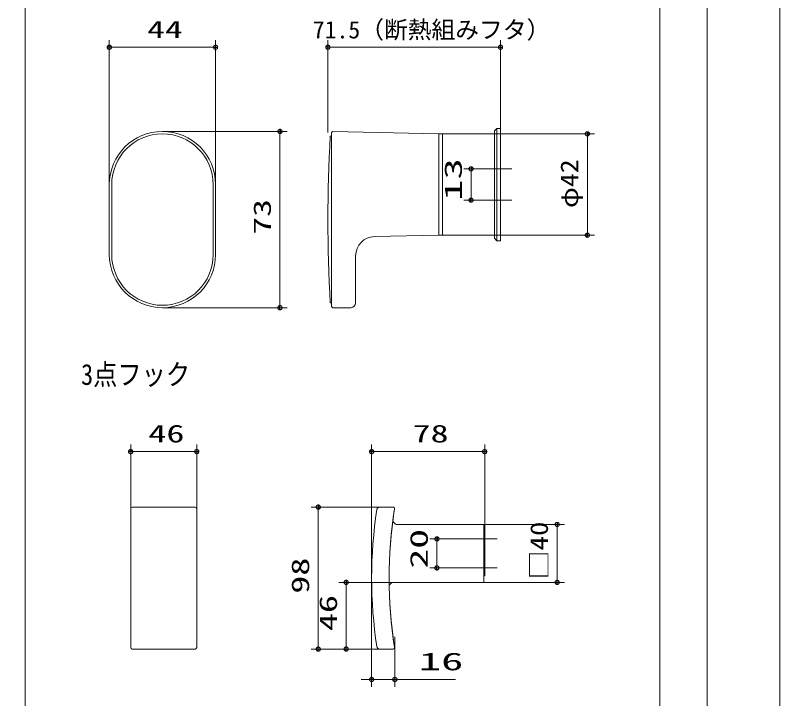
# Model space of a CAD drawing. Units: millimetres on the paper, with parts at other scales. Extents: x -305 to 305, y -152 to 152.
# Drawn here: x 13.5 to 119, y -80.8 to 13.6 of the extents above; entities that cross this region are included whole.
import ezdxf
from ezdxf.enums import TextEntityAlignment as Align

# ---------------------------------------------------------------- set-up
doc = ezdxf.new("R2010")
doc.units = ezdxf.units.MM
doc.linetypes.add('LONG_CHAIN', pattern=[21, 18, -1, 1, -1])
for name, color, linetype, lineweight in [('0-0_PV', 7, 'Continuous', 9), ('0-2_0', 7, 'Continuous', 9), ('0-3_S2', 7, 'Continuous', 9), ('0-4_S3', 7, 'Continuous', 9), ('0-5_S4', 7, 'Continuous', 9), ('0-7_図面枠', 3, 'Continuous', 9), ('0-8_DEFPOINTS', 7, 'Continuous', 9)]:
    doc.layers.add(name, color=color, linetype=linetype, lineweight=lineweight)
doc.styles.add('ＭＳ ゴシック', font='')
doc.styles.get('ＭＳ ゴシック').set_extended_font_data('MS Gothic')

# ---------------------------------------------------------------- blocks, each defined once
blk = doc.blocks.new('_DOTSMALL')
at = {"layer": '0-2_0'}
for p, q in [((0.0746, 0.1), (-0.0746, 0.1)), ((0.1223, -0.0248), (-0.1223, -0.0248))]:
    blk.add_line(p, q, dxfattribs=at)
for points in [[(0.125, 0), (0.124, 0.0157), (0.1211, 0.0311), (0.1162, 0.046), (0.1095, 0.0602), (0.1011, 0.0735), (0.0911, 0.0856), (0.0797, 0.0963), (0.067, 0.1055), (0.0532, 0.1131), (0.0386, 0.1189), (0.0234, 0.1228), (0.0078, 0.1248), (-0.0078, 0.1248), (-0.0234, 0.1228), (-0.0386, 0.1189), (-0.0532, 0.1131), (-0.067, 0.1055), (-0.0797, 0.0963), (-0.0911, 0.0856), (-0.1011, 0.0735), (-0.1095, 0.0602), (-0.1162, 0.046), (-0.1211, 0.0311), (-0.124, 0.0157), (-0.125, 0), (0, 0)], [(-0.125, 0), (-0.124, -0.0157), (-0.1211, -0.0311), (-0.1162, -0.046), (-0.1095, -0.0602), (-0.1011, -0.0735), (-0.0911, -0.0856), (-0.0797, -0.0963), (-0.067, -0.1055), (-0.0532, -0.1131), (-0.0386, -0.1189), (-0.0234, -0.1228), (-0.0078, -0.1248), (0.0078, -0.1248), (0.0234, -0.1228), (0.0386, -0.1189), (0.0532, -0.1131), (0.067, -0.1055), (0.0797, -0.0963), (0.0911, -0.0856), (0.1011, -0.0735), (0.1095, -0.0602), (0.1162, -0.046), (0.1211, -0.0311), (0.124, -0.0157), (0.125, 0), (0, 0)]]:
    blk.add_lwpolyline(points, close=True, dxfattribs=at)

msp = doc.modelspace()

# ---------------------------------------------------------------- linework, layer by layer
at = {"layer": '0-0_PV'}
for p, q in [((14.829, 121.117), (14.829, -116.19)), ((102.444, 121.117), (102.444, -116.19))]:
    msp.add_line(p, q, dxfattribs=at)
at = {"layer": '0-3_S2'}
for p, q in [((26.451, -9.771), (26.451, 10.183)), ((41.118, -9.771), (41.118, 10.183)), ((56.618, -2.609), (56.618, 10.183)), ((80.451, -2.021), (80.451, 10.183)), ((26.451, 9.183), (41.118, 9.183)), ((56.618, 9.183), (80.451, 9.183)), ((79.618, -2.354), (79.951, -2.021)), ((79.951, -17.521), (79.951, -2.021)), ((79.951, -2.021), (80.451, -2.021)), ((80.451, -17.521), (80.451, -2.021)), ((33.785, -2.437), (51.009, -2.437)), ((50.009, -2.437), (50.009, -26.771)), ((57.118, -3.102), (56.951, -3.102)), ((57.118, -26.106), (57.118, -2.609)), ((71.951, -2.771), (79.618, -2.771)), ((71.951, -2.787), (71.951, -16.754)), ((72.451, -16.771), (72.451, -2.771)), ((72.451, -16.771), (72.451, -2.771)), ((79.618, -17.187), (79.618, -2.354)), ((79.618, -2.771), (93.433, -2.771)), ((92.433, -2.771), (92.433, -16.771)), ((82.01, -7.604), (75.375, -7.604)), ((76.375, -11.937), (76.375, -7.604)), ((26.451, -9.771), (26.451, -19.437)), ((26.785, -9.771), (26.785, -19.437)), ((40.785, -9.771), (40.785, -19.437)), ((41.118, -9.771), (41.118, -19.437)), ((82.01, -11.937), (75.375, -11.937)), ((71.951, -16.754), (63.048, -16.948)), ((71.951, -16.771), (79.618, -16.771)), ((79.618, -16.771), (93.433, -16.771)), ((79.618, -17.187), (79.951, -17.521)), ((79.951, -17.521), (80.451, -17.521)), ((60.451, -19.614), (60.451, -26.104)), ((56.951, -26.106), (57.118, -26.106)), ((57.118, -26.604), (57.118, -26.106)), ((33.785, -26.771), (51.009, -26.771)), ((57.285, -26.771), (57.118, -26.604)), ((59.785, -26.771), (57.285, -26.771))]:
    msp.add_line(p, q, dxfattribs=at)
at = {"layer": '0-3_S2', "linetype": 'LONG_CHAIN'}
for p, q in [((77.522, -7.604), (82.01, -7.604)), ((77.522, -11.937), (82.01, -11.937))]:
    msp.add_line(p, q, dxfattribs=at)
at = {"layer": '0-3_S2'}
msp.add_lwpolyline([(57.118, -2.609), (57.285, -2.442), (71.951, -2.787)], dxfattribs=at)
for centre, radius, start, end in [((33.785, -9.771), 7.333, 0, 180), ((33.785, -9.771), 7, 0, 180), ((255.217, -14.604), 198.599, 176.67992, 183.32008), ((63.118, -19.614), 2.667, 91.50367, 180), ((33.785, -19.437), 7.333, 180, 0), ((33.785, -19.437), 7, 180, 0), ((59.785, -26.104), 0.667, 270, 0)]:
    msp.add_arc(centre, radius, start, end, dxfattribs=at)
at = {"layer": '0-4_S3'}
for p, q in [((29.399, -54.498), (29.399, -45.636)), ((38.519, -54.498), (38.519, -45.636)), ((62.66, -64.098), (62.66, -45.636)), ((78.26, -57.598), (78.26, -45.636)), ((29.399, -46.636), (38.519, -46.636)), ((62.66, -46.636), (78.26, -46.636)), ((29.399, -54.498), (29.399, -73.698)), ((38.319, -54.298), (29.599, -54.298)), ((38.519, -54.498), (38.519, -73.698)), ((64.698, -54.298), (54.293, -54.298)), ((55.293, -73.898), (55.293, -54.298)), ((63.772, -54.298), (65.625, -54.298)), ((66.197, -56.698), (78.06, -56.698)), ((78.06, -56.698), (89.26, -56.698)), ((78.16, -56.798), (78.16, -57.598)), ((78.16, -56.798), (78.16, -64.598)), ((88.26, -56.698), (88.26, -64.698)), ((78.26, -57.598), (78.16, -57.598)), ((78.26, -57.598), (78.26, -63.798)), ((77.052, -58.698), (70.669, -58.698)), ((71.669, -62.698), (71.669, -58.698)), ((77.052, -62.698), (70.669, -62.698)), ((62.66, -64.098), (62.66, -79.095)), ((78.26, -63.798), (78.16, -63.798)), ((65.672, -64.698), (58.145, -64.698)), ((59.145, -73.898), (59.145, -64.698)), ((65.672, -64.698), (78.06, -64.698)), ((78.06, -64.698), (89.26, -64.698)), ((65.86, -72.23), (65.86, -79.095)), ((38.319, -73.898), (29.599, -73.898)), ((63.772, -73.898), (54.293, -73.898)), ((64.698, -73.898), (58.145, -73.898)), ((63.772, -73.898), (65.625, -73.898)), ((63.54, -78.095), (61.22, -78.095)), ((65.86, -78.095), (62.66, -78.095)), ((65.86, -78.095), (74.244, -78.095))]:
    msp.add_line(p, q, dxfattribs=at)
at = {"layer": '0-4_S3', "linetype": 'LONG_CHAIN'}
for p, q in [((79.996, -58.698), (77.052, -58.698)), ((79.996, -62.698), (77.052, -62.698))]:
    msp.add_line(p, q, dxfattribs=at)
at = {"layer": '0-4_S3'}
for centre, radius, start, end in [((29.599, -54.498), 0.2, 90, 180), ((38.319, -54.498), 0.2, 0, 90), ((125.485, -64.098), 62.825, 171.33942, 188.66058), ((63.772, -54.698), 0.4, 90, 171.33942), ((125.485, -64.098), 60.425, 170.88883, 189.11117), ((125.485, -64.098), 60.425, 171.08884, 188.91116), ((65.625, -54.498), 0.2, 350.88883, 90), ((66.197, -56.098), 0.6, 172.3152, 270), ((78.06, -56.798), 0.1, 0, 90), ((65.672, -65.298), 0.6, 90, 181.14934), ((78.06, -64.598), 0.1, 270, 0), ((29.599, -73.698), 0.2, 180, 270), ((38.319, -73.698), 0.2, 270, 0), ((63.772, -73.498), 0.4, 188.66058, 270), ((65.625, -73.698), 0.2, 270, 9.11117)]:
    msp.add_arc(centre, radius, start, end, dxfattribs=at)
at = {"layer": '0-7_図面枠'}
msp.add_lwpolyline([(-291.017, -138.498), (108.983, -138.498), (108.983, 138.502), (-291.017, 138.502)], close=True, dxfattribs=at)
at = {"layer": '0-8_DEFPOINTS'}
msp.add_line((118.983, -148.498), (118.983, 148.502), dxfattribs=at)

# ---------------------------------------------------------------- block references
at = {"layer": '0-3_S2', "xscale": 2.32, "yscale": 2.32}
for p, rotation in [((26.451, 9.183), 180), ((56.618, 9.183), 180), ((50.009, -2.437), 90), ((92.433, -2.771), 90), ((76.375, -7.604), 90), ((76.375, -11.937), 270), ((92.433, -16.771), 270), ((50.009, -26.771), 270)]:
    msp.add_blockref('_DOTSMALL', p, dxfattribs=dict(at, rotation=rotation))
for p in [(41.118, 9.183), (80.451, 9.183)]:
    msp.add_blockref('_DOTSMALL', p, dxfattribs=at)
at = {"layer": '0-4_S3', "xscale": 2.32, "yscale": 2.32}
for p, rotation in [((29.399, -46.636), 180), ((62.66, -46.636), 180), ((55.293, -54.298), 90), ((88.26, -56.698), 90), ((71.669, -58.698), 90), ((71.669, -62.698), 270), ((59.145, -64.698), 90), ((88.26, -64.698), 270), ((55.293, -73.898), 270), ((59.145, -73.898), 270), ((62.66, -78.095), 180)]:
    msp.add_blockref('_DOTSMALL', p, dxfattribs=dict(at, rotation=rotation))
for p in [(38.519, -46.636), (78.26, -46.636), (65.86, -78.095)]:
    msp.add_blockref('_DOTSMALL', p, dxfattribs=at)

# ---------------------------------------------------------------- texts
at = {"layer": '0-3_S2', "style": 'ＭＳ ゴシック', "width": 1.5}
msp.add_text('44', height=2.405, dxfattribs=at).set_placement((31.667, 9.721), align=Align.BOTTOM_LEFT)
at = {"layer": '0-3_S2', "style": 'ＭＳ ゴシック'}
msp.add_text('71.5（断熱組みフタ）', height=2.405, dxfattribs=at).set_placement((54.538, 9.679), align=Align.BOTTOM_LEFT)
for s, height, width, p in [('13', 2.405, 1.8, (75.837, -12.018)), ('φ42', 2.444, 1.15, (91.903, -13.025)), ('73', 2.405, 1.5, (49.472, -16.687))]:
    msp.add_text(s, height=height, rotation=90, dxfattribs=dict(at, width=width)).set_placement(p, align=Align.BOTTOM_LEFT)
at = {"layer": '0-4_S3', "style": 'ＭＳ ゴシック'}
for s, width, p in [('46', 1.5, (31.843, -46.106)), ('78', 1.5, (68.301, -46.106)), ('16', 1.85, (69.18, -77.565))]:
    msp.add_text(s, height=2.441, dxfattribs=dict(at, width=width)).set_placement(p, align=Align.BOTTOM_LEFT)
for s, height, width, p in [('□40', 2.444, 1.2, (87.73, -64.289)), ('20', 2.441, 1.65, (71.139, -62.793)), ('98', 2.441, 1.5, (54.763, -66.257)), ('46', 2.441, 1.5, (58.615, -71.415))]:
    msp.add_text(s, height=height, rotation=90, dxfattribs=dict(at, width=width)).set_placement(p, align=Align.BOTTOM_LEFT)
at = {"layer": '0-5_S4', "style": 'ＭＳ ゴシック', "width": 0.85}
msp.add_text('3点フック', height=2.886, dxfattribs=at).set_placement((22.553, -38.297), align=Align.BOTTOM_LEFT)

doc.saveas('drawing.dxf')
